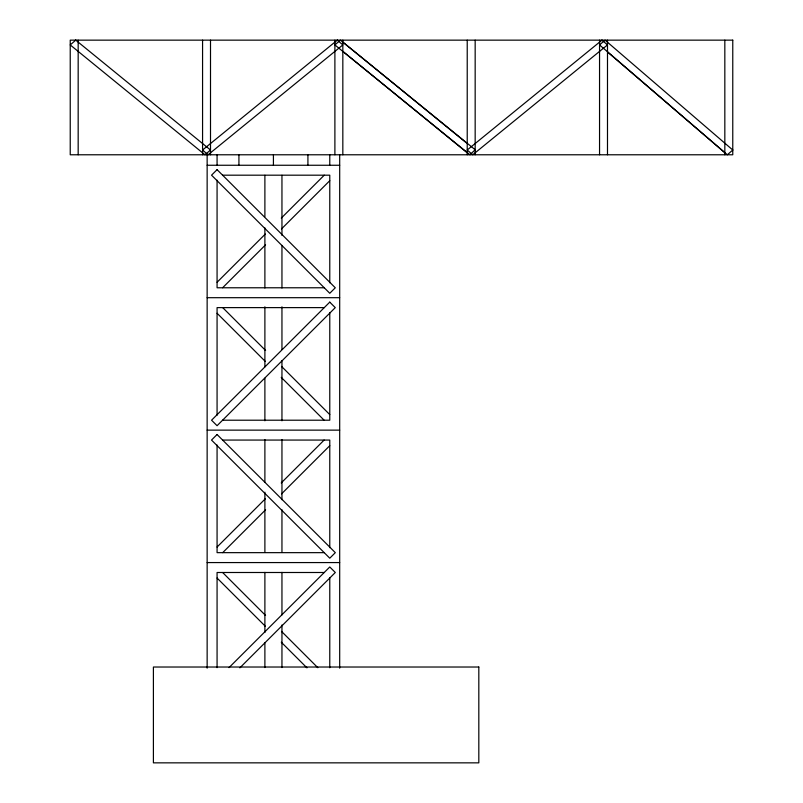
<?xml version="1.0" encoding="UTF-8"?>
<svg xmlns="http://www.w3.org/2000/svg" width="803" height="803" viewBox="0 0 803 803"><rect width="100%" height="100%" fill="white"/><g stroke="black" fill="none" stroke-linecap="round" stroke-linejoin="round"><path stroke-width="1.2" d="M217.071 282.265L265.341 234.034M281.291 218.105L324.241 175.184M222.592 287.775L265.552 244.855M281.502 228.915L329.772 180.685M217.071 547.034L265.281 498.854M281.231 482.924L324.131 440.064M222.702 552.655L265.602 509.785M281.552 493.855L329.772 445.685M229.006 667.634L329.772 566.968L335.303 572.499L239.866 667.845M207.144 165.257L339.689 165.257M222.592 175.184L329.772 175.184L329.772 282.786M324.241 287.775L217.071 287.775L217.071 180.163M207.144 297.692L339.689 297.692M324.271 307.619L217.071 307.619L217.071 415.241M222.572 420.21L329.772 420.21L329.772 312.598M207.144 430.137L339.689 430.137M222.622 440.064L329.772 440.064L329.772 547.676M324.221 552.655L217.071 552.655L217.071 445.033M207.144 562.572L339.689 562.572M324.221 572.499L217.071 572.499L217.071 667.664M342.831 42.127L467.226 143.536M342.831 51.402L467.226 152.801M607.49 51.934L724.828 152.7M222.702 307.619L265.602 350.489M281.552 366.419L329.772 414.589M217.071 313.25L265.281 361.42M281.231 377.35L324.141 420.21M222.622 572.499L265.562 615.449M281.512 631.389L317.837 667.715M217.071 578.04L265.321 626.25M281.271 642.189L306.957 667.855M724.828 40.15L724.828 154.778M607.49 40.15L607.49 154.778M599.55 40.15L599.55 154.778M475.165 40.15L475.165 154.778M467.226 40.15L467.226 154.778M342.831 40.15L342.831 154.778M339.689 154.778L339.689 668.186M334.891 40.15L334.891 154.778M329.772 154.778L329.772 165.257M329.772 577.518L329.772 667.755M307.92 154.778L307.92 165.257M281.953 175.275L281.953 235.409M281.953 245.427L281.953 288.016M281.953 306.806L281.953 349.395M281.953 360.667L281.953 420.792M281.953 439.582L281.953 499.717M281.953 509.734L281.953 552.323M281.953 572.368L281.953 614.957M281.953 624.975L281.953 667.564M273.421 154.778L273.421 165.257M264.89 175.275L264.89 216.619M264.89 227.891L264.89 288.016M264.89 306.806L264.89 366.931M264.89 378.203L264.89 420.792M264.89 439.582L264.89 482.171M264.89 492.199L264.89 552.323M264.89 572.368L264.89 632.493M264.89 642.51L264.89 667.564M238.923 154.778L238.923 165.257M217.071 154.778L217.071 165.257M210.506 40.15L210.506 154.778M207.144 154.778L207.144 668.166M202.567 40.15L202.567 154.778M78.172 40.15L78.172 154.778M217.071 169.664L211.55 175.184L329.772 293.286L335.283 287.775L217.071 169.664M329.762 302.129L211.57 420.21L217.071 425.71L335.263 307.629L329.762 302.129M217.071 434.513L211.52 440.064L329.772 558.195L335.313 552.655L217.071 434.513M475.165 149.739L469.976 154.778L334.891 44.928L340.412 40.15L475.165 149.739M732.768 150.01L727.357 154.778L599.55 44.928L605.071 40.15L732.768 150.01M75.753 40.15L70.232 44.928L204.986 154.778L210.506 150.01L75.753 40.15M337.32 40.15L202.567 150.01L208.077 154.778L342.831 44.928L337.32 40.15M601.979 40.15L467.226 150.01L472.736 154.778L607.49 44.928L601.979 40.15M732.768 40.15L70.232 40.15L70.232 154.778L732.768 154.778L732.768 40.15M478.819 667.022L153.403 667.022L153.403 762.85L478.819 762.85L478.819 667.022"/></g></svg>
